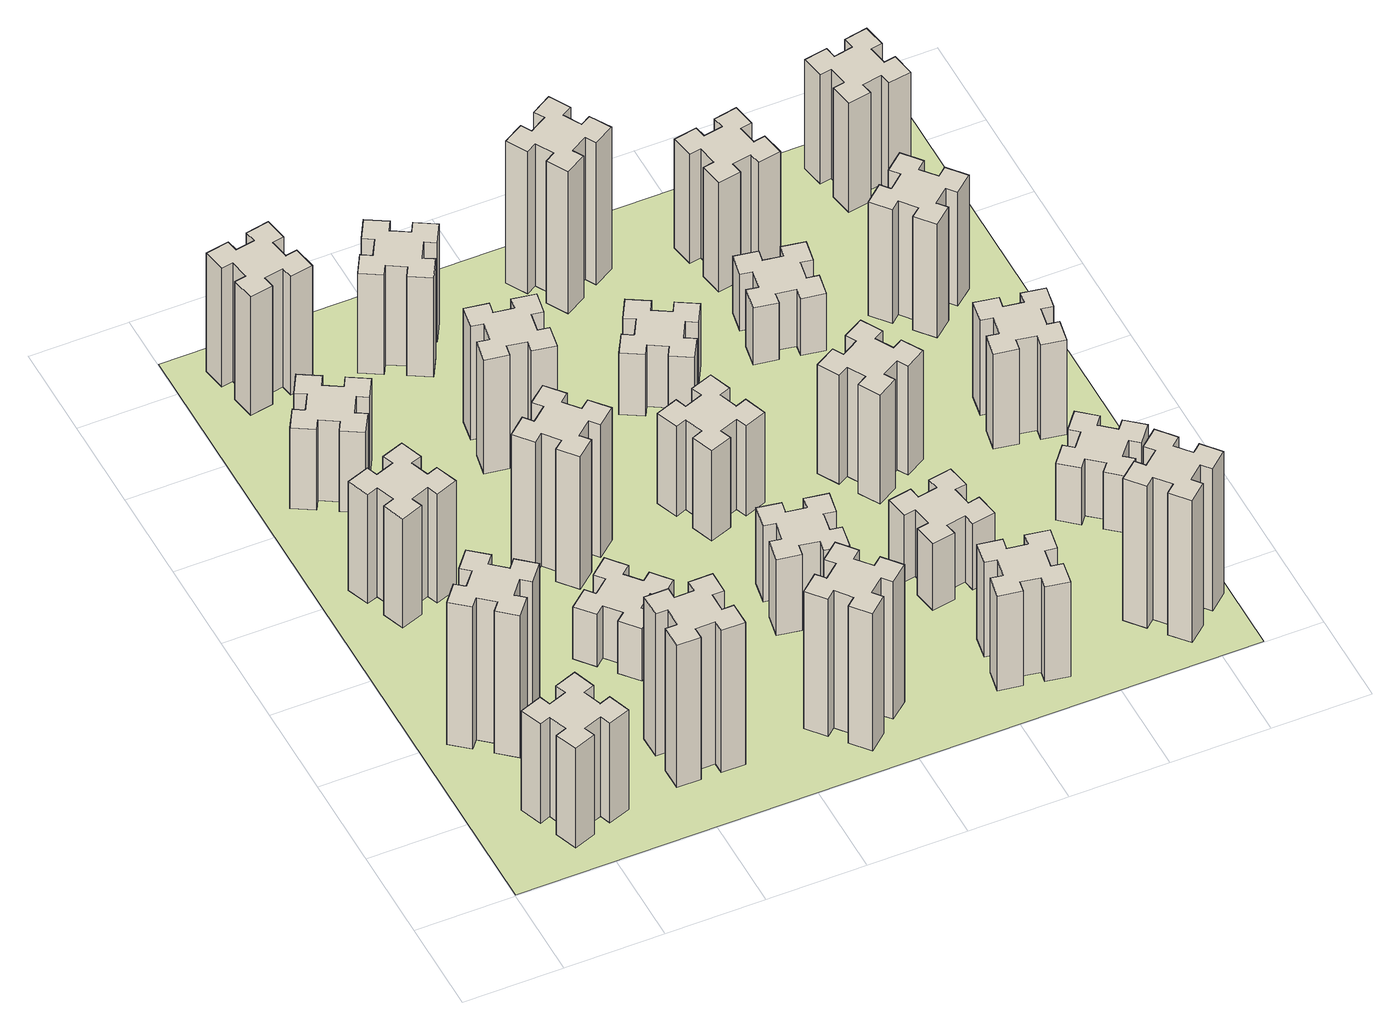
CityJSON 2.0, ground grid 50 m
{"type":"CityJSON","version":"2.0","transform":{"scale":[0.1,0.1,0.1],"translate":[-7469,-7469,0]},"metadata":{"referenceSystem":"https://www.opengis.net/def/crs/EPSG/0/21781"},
"CityObjects":{
"building1":{"type":"Building","attributes":{"class":"1000","function":"1000","usage":"1000","yearOfConstruction":2016,"roofType":"1000","measuredHeight":63,"storeysAboveGround":30,"storeysBelowGround":0},"geometry":[{"type":"Solid","lod":"1","boundaries":[[[[0,1,2,3,4,5,6,7,8,9,10,11,12,13,14,15,16,17,18,19]],[[17,16,20,21]],[[16,15,22,20]],[[15,14,23,22]],[[14,13,24,23]],[[13,12,25,24]],[[12,11,26,25]],[[11,10,27,26]],[[10,9,28,27]],[[9,8,29,28]],[[8,7,30,29]],[[7,6,31,30]],[[6,5,32,31]],[[5,4,33,32]],[[4,3,34,33]],[[3,2,35,34]],[[2,1,36,35]],[[1,0,37,36]],[[0,19,38,37]],[[19,18,39,38]],[[18,17,21,39]],[[24,25,26,27,28,29,30,31,32,33,34,35,36,37,38,39,21,20,22,23]]]]}]},
"building2":{"type":"Building","attributes":{"class":"1000","function":"1000","usage":"1000","yearOfConstruction":2016,"roofType":"1000","measuredHeight":90,"storeysAboveGround":30,"storeysBelowGround":0},"geometry":[{"type":"Solid","lod":"1","boundaries":[[[[40,41,42,43,44,45,46,47,48,49,50,51,52,53,54,55,56,57,58,59]],[[57,56,60,61]],[[56,55,62,60]],[[55,54,63,62]],[[54,53,64,63]],[[53,52,65,64]],[[52,51,66,65]],[[51,50,67,66]],[[50,49,68,67]],[[49,48,69,68]],[[48,47,70,69]],[[47,46,71,70]],[[46,45,72,71]],[[45,44,73,72]],[[44,43,74,73]],[[43,42,75,74]],[[42,41,76,75]],[[41,40,77,76]],[[40,59,78,77]],[[59,58,79,78]],[[58,57,61,79]],[[64,65,66,67,68,69,70,71,72,73,74,75,76,77,78,79,61,60,62,63]]]]}]},
"building3":{"type":"Building","attributes":{"class":"1000","function":"1000","usage":"1000","yearOfConstruction":2016,"roofType":"1000","measuredHeight":69,"storeysAboveGround":30,"storeysBelowGround":0},"geometry":[{"type":"Solid","lod":"1","boundaries":[[[[80,81,82,83,84,85,86,87,88,89,90,91,92,93,94,95,96,97,98,99]],[[97,96,100,101]],[[96,95,102,100]],[[95,94,103,102]],[[94,93,104,103]],[[93,92,105,104]],[[92,91,106,105]],[[91,90,107,106]],[[90,89,108,107]],[[89,88,109,108]],[[88,87,110,109]],[[87,86,111,110]],[[86,85,112,111]],[[85,84,113,112]],[[84,83,114,113]],[[83,82,115,114]],[[82,81,116,115]],[[81,80,117,116]],[[80,99,118,117]],[[99,98,119,118]],[[98,97,101,119]],[[104,105,106,107,108,109,110,111,112,113,114,115,116,117,118,119,101,100,102,103]]]]}]},
"building4":{"type":"Building","attributes":{"class":"1000","function":"1000","usage":"1000","yearOfConstruction":2016,"roofType":"1000","measuredHeight":51,"storeysAboveGround":30,"storeysBelowGround":0},"geometry":[{"type":"Solid","lod":"1","boundaries":[[[[120,121,122,123,124,125,126,127,128,129,130,131,132,133,134,135,136,137,138,139]],[[137,136,140,141]],[[136,135,142,140]],[[135,134,143,142]],[[134,133,144,143]],[[133,132,145,144]],[[132,131,146,145]],[[131,130,147,146]],[[130,129,148,147]],[[129,128,149,148]],[[128,127,150,149]],[[127,126,151,150]],[[126,125,152,151]],[[125,124,153,152]],[[124,123,154,153]],[[123,122,155,154]],[[122,121,156,155]],[[121,120,157,156]],[[120,139,158,157]],[[139,138,159,158]],[[138,137,141,159]],[[144,145,146,147,148,149,150,151,152,153,154,155,156,157,158,159,141,140,142,143]]]]}]},
"building5":{"type":"Building","attributes":{"class":"1000","function":"1000","usage":"1000","yearOfConstruction":2016,"roofType":"1000","measuredHeight":90,"storeysAboveGround":30,"storeysBelowGround":0},"geometry":[{"type":"Solid","lod":"1","boundaries":[[[[160,161,162,163,164,165,166,167,168,169,170,171,172,173,174,175,176,177,178,179]],[[177,176,180,181]],[[176,175,182,180]],[[175,174,183,182]],[[174,173,184,183]],[[173,172,185,184]],[[172,171,186,185]],[[171,170,187,186]],[[170,169,188,187]],[[169,168,189,188]],[[168,167,190,189]],[[167,166,191,190]],[[166,165,192,191]],[[165,164,193,192]],[[164,163,194,193]],[[163,162,195,194]],[[162,161,196,195]],[[161,160,197,196]],[[160,179,198,197]],[[179,178,199,198]],[[178,177,181,199]],[[184,185,186,187,188,189,190,191,192,193,194,195,196,197,198,199,181,180,182,183]]]]}]},
"building6":{"type":"Building","attributes":{"class":"1000","function":"1000","usage":"1000","yearOfConstruction":2016,"roofType":"1000","measuredHeight":75,"storeysAboveGround":30,"storeysBelowGround":0},"geometry":[{"type":"Solid","lod":"1","boundaries":[[[[200,201,202,203,204,205,206,207,208,209,210,211,212,213,214,215,216,217,218,219]],[[217,216,220,221]],[[216,215,222,220]],[[215,214,223,222]],[[214,213,224,223]],[[213,212,225,224]],[[212,211,226,225]],[[211,210,227,226]],[[210,209,228,227]],[[209,208,229,228]],[[208,207,230,229]],[[207,206,231,230]],[[206,205,232,231]],[[205,204,233,232]],[[204,203,234,233]],[[203,202,235,234]],[[202,201,236,235]],[[201,200,237,236]],[[200,219,238,237]],[[219,218,239,238]],[[218,217,221,239]],[[224,225,226,227,228,229,230,231,232,233,234,235,236,237,238,239,221,220,222,223]]]]}]},
"building7":{"type":"Building","attributes":{"class":"1000","function":"1000","usage":"1000","yearOfConstruction":2016,"roofType":"1000","measuredHeight":33,"storeysAboveGround":30,"storeysBelowGround":0},"geometry":[{"type":"Solid","lod":"1","boundaries":[[[[240,241,242,243,244,245,246,247,248,249,250,251,252,253,254,255,256,257,258,259]],[[257,256,260,261]],[[256,255,262,260]],[[255,254,263,262]],[[254,253,264,263]],[[253,252,265,264]],[[252,251,266,265]],[[251,250,267,266]],[[250,249,268,267]],[[249,248,269,268]],[[248,247,270,269]],[[247,246,271,270]],[[246,245,272,271]],[[245,244,273,272]],[[244,243,274,273]],[[243,242,275,274]],[[242,241,276,275]],[[241,240,277,276]],[[240,259,278,277]],[[259,258,279,278]],[[258,257,261,279]],[[264,265,266,267,268,269,270,271,272,273,274,275,276,277,278,279,261,260,262,263]]]]}]},
"building8":{"type":"Building","attributes":{"class":"1000","function":"1000","usage":"1000","yearOfConstruction":2016,"roofType":"1000","measuredHeight":84,"storeysAboveGround":30,"storeysBelowGround":0},"geometry":[{"type":"Solid","lod":"1","boundaries":[[[[280,281,282,283,284,285,286,287,288,289,290,291,292,293,294,295,296,297,298,299]],[[297,296,300,301]],[[296,295,302,300]],[[295,294,303,302]],[[294,293,304,303]],[[293,292,305,304]],[[292,291,306,305]],[[291,290,307,306]],[[290,289,308,307]],[[289,288,309,308]],[[288,287,310,309]],[[287,286,311,310]],[[286,285,312,311]],[[285,284,313,312]],[[284,283,314,313]],[[283,282,315,314]],[[282,281,316,315]],[[281,280,317,316]],[[280,299,318,317]],[[299,298,319,318]],[[298,297,301,319]],[[304,305,306,307,308,309,310,311,312,313,314,315,316,317,318,319,301,300,302,303]]]]}]},
"building9":{"type":"Building","attributes":{"class":"1000","function":"1000","usage":"1000","yearOfConstruction":2016,"roofType":"1000","measuredHeight":87,"storeysAboveGround":30,"storeysBelowGround":0},"geometry":[{"type":"Solid","lod":"1","boundaries":[[[[320,321,322,323,324,325,326,327,328,329,330,331,332,333,334,335,336,337,338,339]],[[337,336,340,341]],[[336,335,342,340]],[[335,334,343,342]],[[334,333,344,343]],[[333,332,345,344]],[[332,331,346,345]],[[331,330,347,346]],[[330,329,348,347]],[[329,328,349,348]],[[328,327,350,349]],[[327,326,351,350]],[[326,325,352,351]],[[325,324,353,352]],[[324,323,354,353]],[[323,322,355,354]],[[322,321,356,355]],[[321,320,357,356]],[[320,339,358,357]],[[339,338,359,358]],[[338,337,341,359]],[[344,345,346,347,348,349,350,351,352,353,354,355,356,357,358,359,341,340,342,343]]]]}]},
"building10":{"type":"Building","attributes":{"class":"1000","function":"1000","usage":"1000","yearOfConstruction":2016,"roofType":"1000","measuredHeight":72,"storeysAboveGround":30,"storeysBelowGround":0},"geometry":[{"type":"Solid","lod":"1","boundaries":[[[[360,361,362,363,364,365,366,367,368,369,370,371,372,373,374,375,376,377,378,379]],[[377,376,380,381]],[[376,375,382,380]],[[375,374,383,382]],[[374,373,384,383]],[[373,372,385,384]],[[372,371,386,385]],[[371,370,387,386]],[[370,369,388,387]],[[369,368,389,388]],[[368,367,390,389]],[[367,366,391,390]],[[366,365,392,391]],[[365,364,393,392]],[[364,363,394,393]],[[363,362,395,394]],[[362,361,396,395]],[[361,360,397,396]],[[360,379,398,397]],[[379,378,399,398]],[[378,377,381,399]],[[384,385,386,387,388,389,390,391,392,393,394,395,396,397,398,399,381,380,382,383]]]]}]},
"building11":{"type":"Building","attributes":{"class":"1000","function":"1000","usage":"1000","yearOfConstruction":2016,"roofType":"1000","measuredHeight":63,"storeysAboveGround":30,"storeysBelowGround":0},"geometry":[{"type":"Solid","lod":"1","boundaries":[[[[400,401,402,403,404,405,406,407,408,409,410,411,412,413,414,415,416,417,418,419]],[[417,416,420,421]],[[416,415,422,420]],[[415,414,423,422]],[[414,413,424,423]],[[413,412,425,424]],[[412,411,426,425]],[[411,410,427,426]],[[410,409,428,427]],[[409,408,429,428]],[[408,407,430,429]],[[407,406,431,430]],[[406,405,432,431]],[[405,404,433,432]],[[404,403,434,433]],[[403,402,435,434]],[[402,401,436,435]],[[401,400,437,436]],[[400,419,438,437]],[[419,418,439,438]],[[418,417,421,439]],[[424,425,426,427,428,429,430,431,432,433,434,435,436,437,438,439,421,420,422,423]]]]}]},
"building12":{"type":"Building","attributes":{"class":"1000","function":"1000","usage":"1000","yearOfConstruction":2016,"roofType":"1000","measuredHeight":48,"storeysAboveGround":30,"storeysBelowGround":0},"geometry":[{"type":"Solid","lod":"1","boundaries":[[[[440,441,442,443,444,445,446,447,448,449,450,451,452,453,454,455,456,457,458,459]],[[457,456,460,461]],[[456,455,462,460]],[[455,454,463,462]],[[454,453,464,463]],[[453,452,465,464]],[[452,451,466,465]],[[451,450,467,466]],[[450,449,468,467]],[[449,448,469,468]],[[448,447,470,469]],[[447,446,471,470]],[[446,445,472,471]],[[445,444,473,472]],[[444,443,474,473]],[[443,442,475,474]],[[442,441,476,475]],[[441,440,477,476]],[[440,459,478,477]],[[459,458,479,478]],[[458,457,461,479]],[[464,465,466,467,468,469,470,471,472,473,474,475,476,477,478,479,461,460,462,463]]]]}]},
"building13":{"type":"Building","attributes":{"class":"1000","function":"1000","usage":"1000","yearOfConstruction":2016,"roofType":"1000","measuredHeight":57,"storeysAboveGround":30,"storeysBelowGround":0},"geometry":[{"type":"Solid","lod":"1","boundaries":[[[[480,481,482,483,484,485,486,487,488,489,490,491,492,493,494,495,496,497,498,499]],[[497,496,500,501]],[[496,495,502,500]],[[495,494,503,502]],[[494,493,504,503]],[[493,492,505,504]],[[492,491,506,505]],[[491,490,507,506]],[[490,489,508,507]],[[489,488,509,508]],[[488,487,510,509]],[[487,486,511,510]],[[486,485,512,511]],[[485,484,513,512]],[[484,483,514,513]],[[483,482,515,514]],[[482,481,516,515]],[[481,480,517,516]],[[480,499,518,517]],[[499,498,519,518]],[[498,497,501,519]],[[504,505,506,507,508,509,510,511,512,513,514,515,516,517,518,519,501,500,502,503]]]]}]},
"building14":{"type":"Building","attributes":{"class":"1000","function":"1000","usage":"1000","yearOfConstruction":2016,"roofType":"1000","measuredHeight":39,"storeysAboveGround":30,"storeysBelowGround":0},"geometry":[{"type":"Solid","lod":"1","boundaries":[[[[520,521,522,523,524,525,526,527,528,529,530,531,532,533,534,535,536,537,538,539]],[[537,536,540,541]],[[536,535,542,540]],[[535,534,543,542]],[[534,533,544,543]],[[533,532,545,544]],[[532,531,546,545]],[[531,530,547,546]],[[530,529,548,547]],[[529,528,549,548]],[[528,527,550,549]],[[527,526,551,550]],[[526,525,552,551]],[[525,524,553,552]],[[524,523,554,553]],[[523,522,555,554]],[[522,521,556,555]],[[521,520,557,556]],[[520,539,558,557]],[[539,538,559,558]],[[538,537,541,559]],[[544,545,546,547,548,549,550,551,552,553,554,555,556,557,558,559,541,540,542,543]]]]}]},
"building15":{"type":"Building","attributes":{"class":"1000","function":"1000","usage":"1000","yearOfConstruction":2016,"roofType":"1000","measuredHeight":60,"storeysAboveGround":30,"storeysBelowGround":0},"geometry":[{"type":"Solid","lod":"1","boundaries":[[[[560,561,562,563,564,565,566,567,568,569,570,571,572,573,574,575,576,577,578,579]],[[577,576,580,581]],[[576,575,582,580]],[[575,574,583,582]],[[574,573,584,583]],[[573,572,585,584]],[[572,571,586,585]],[[571,570,587,586]],[[570,569,588,587]],[[569,568,589,588]],[[568,567,590,589]],[[567,566,591,590]],[[566,565,592,591]],[[565,564,593,592]],[[564,563,594,593]],[[563,562,595,594]],[[562,561,596,595]],[[561,560,597,596]],[[560,579,598,597]],[[579,578,599,598]],[[578,577,581,599]],[[584,585,586,587,588,589,590,591,592,593,594,595,596,597,598,599,581,580,582,583]]]]}]},
"building16":{"type":"Building","attributes":{"class":"1000","function":"1000","usage":"1000","yearOfConstruction":2016,"roofType":"1000","measuredHeight":90,"storeysAboveGround":30,"storeysBelowGround":0},"geometry":[{"type":"Solid","lod":"1","boundaries":[[[[600,601,602,603,604,605,606,607,608,609,610,611,612,613,614,615,616,617,618,619]],[[617,616,620,621]],[[616,615,622,620]],[[615,614,623,622]],[[614,613,624,623]],[[613,612,625,624]],[[612,611,626,625]],[[611,610,627,626]],[[610,609,628,627]],[[609,608,629,628]],[[608,607,630,629]],[[607,606,631,630]],[[606,605,632,631]],[[605,604,633,632]],[[604,603,634,633]],[[603,602,635,634]],[[602,601,636,635]],[[601,600,637,636]],[[600,619,638,637]],[[619,618,639,638]],[[618,617,621,639]],[[624,625,626,627,628,629,630,631,632,633,634,635,636,637,638,639,621,620,622,623]]]]}]},
"building17":{"type":"Building","attributes":{"class":"1000","function":"1000","usage":"1000","yearOfConstruction":2016,"roofType":"1000","measuredHeight":42,"storeysAboveGround":30,"storeysBelowGround":0},"geometry":[{"type":"Solid","lod":"1","boundaries":[[[[640,641,642,643,644,645,646,647,648,649,650,651,652,653,654,655,656,657,658,659]],[[657,656,660,661]],[[656,655,662,660]],[[655,654,663,662]],[[654,653,664,663]],[[653,652,665,664]],[[652,651,666,665]],[[651,650,667,666]],[[650,649,668,667]],[[649,648,669,668]],[[648,647,670,669]],[[647,646,671,670]],[[646,645,672,671]],[[645,644,673,672]],[[644,643,674,673]],[[643,642,675,674]],[[642,641,676,675]],[[641,640,677,676]],[[640,659,678,677]],[[659,658,679,678]],[[658,657,661,679]],[[664,665,666,667,668,669,670,671,672,673,674,675,676,677,678,679,661,660,662,663]]]]}]},
"building18":{"type":"Building","attributes":{"class":"1000","function":"1000","usage":"1000","yearOfConstruction":2016,"roofType":"1000","measuredHeight":69,"storeysAboveGround":30,"storeysBelowGround":0},"geometry":[{"type":"Solid","lod":"1","boundaries":[[[[680,681,682,683,684,685,686,687,688,689,690,691,692,693,694,695,696,697,698,699]],[[697,696,700,701]],[[696,695,702,700]],[[695,694,703,702]],[[694,693,704,703]],[[693,692,705,704]],[[692,691,706,705]],[[691,690,707,706]],[[690,689,708,707]],[[689,688,709,708]],[[688,687,710,709]],[[687,686,711,710]],[[686,685,712,711]],[[685,684,713,712]],[[684,683,714,713]],[[683,682,715,714]],[[682,681,716,715]],[[681,680,717,716]],[[680,699,718,717]],[[699,698,719,718]],[[698,697,701,719]],[[704,705,706,707,708,709,710,711,712,713,714,715,716,717,718,719,701,700,702,703]]]]}]},
"building19":{"type":"Building","attributes":{"class":"1000","function":"1000","usage":"1000","yearOfConstruction":2016,"roofType":"1000","measuredHeight":36,"storeysAboveGround":30,"storeysBelowGround":0},"geometry":[{"type":"Solid","lod":"1","boundaries":[[[[720,721,722,723,724,725,726,727,728,729,730,731,732,733,734,735,736,737,738,739]],[[737,736,740,741]],[[736,735,742,740]],[[735,734,743,742]],[[734,733,744,743]],[[733,732,745,744]],[[732,731,746,745]],[[731,730,747,746]],[[730,729,748,747]],[[729,728,749,748]],[[728,727,750,749]],[[727,726,751,750]],[[726,725,752,751]],[[725,724,753,752]],[[724,723,754,753]],[[723,722,755,754]],[[722,721,756,755]],[[721,720,757,756]],[[720,739,758,757]],[[739,738,759,758]],[[738,737,741,759]],[[744,745,746,747,748,749,750,751,752,753,754,755,756,757,758,759,741,740,742,743]]]]}]},
"building20":{"type":"Building","attributes":{"class":"1000","function":"1000","usage":"1000","yearOfConstruction":2016,"roofType":"1000","measuredHeight":90,"storeysAboveGround":30,"storeysBelowGround":0},"geometry":[{"type":"Solid","lod":"1","boundaries":[[[[760,761,762,763,764,765,766,767,768,769,770,771,772,773,774,775,776,777,778,779]],[[777,776,780,781]],[[776,775,782,780]],[[775,774,783,782]],[[774,773,784,783]],[[773,772,785,784]],[[772,771,786,785]],[[771,770,787,786]],[[770,769,788,787]],[[769,768,789,788]],[[768,767,790,789]],[[767,766,791,790]],[[766,765,792,791]],[[765,764,793,792]],[[764,763,794,793]],[[763,762,795,794]],[[762,761,796,795]],[[761,760,797,796]],[[760,779,798,797]],[[779,778,799,798]],[[778,777,781,799]],[[784,785,786,787,788,789,790,791,792,793,794,795,796,797,798,799,781,780,782,783]]]]}]},
"building21":{"type":"Building","attributes":{"class":"1000","function":"1000","usage":"1000","yearOfConstruction":2016,"roofType":"1000","measuredHeight":69,"storeysAboveGround":30,"storeysBelowGround":0},"geometry":[{"type":"Solid","lod":"1","boundaries":[[[[800,801,802,803,804,805,806,807,808,809,810,811,812,813,814,815,816,817,818,819]],[[817,816,820,821]],[[816,815,822,820]],[[815,814,823,822]],[[814,813,824,823]],[[813,812,825,824]],[[812,811,826,825]],[[811,810,827,826]],[[810,809,828,827]],[[809,808,829,828]],[[808,807,830,829]],[[807,806,831,830]],[[806,805,832,831]],[[805,804,833,832]],[[804,803,834,833]],[[803,802,835,834]],[[802,801,836,835]],[[801,800,837,836]],[[800,819,838,837]],[[819,818,839,838]],[[818,817,821,839]],[[824,825,826,827,828,829,830,831,832,833,834,835,836,837,838,839,821,820,822,823]]]]}]},
"building22":{"type":"Building","attributes":{"class":"1000","function":"1000","usage":"1000","yearOfConstruction":2016,"roofType":"1000","measuredHeight":36,"storeysAboveGround":30,"storeysBelowGround":0},"geometry":[{"type":"Solid","lod":"1","boundaries":[[[[840,841,842,843,844,845,846,847,848,849,850,851,852,853,854,855,856,857,858,859]],[[857,856,860,861]],[[856,855,862,860]],[[855,854,863,862]],[[854,853,864,863]],[[853,852,865,864]],[[852,851,866,865]],[[851,850,867,866]],[[850,849,868,867]],[[849,848,869,868]],[[848,847,870,869]],[[847,846,871,870]],[[846,845,872,871]],[[845,844,873,872]],[[844,843,874,873]],[[843,842,875,874]],[[842,841,876,875]],[[841,840,877,876]],[[840,859,878,877]],[[859,858,879,878]],[[858,857,861,879]],[[864,865,866,867,868,869,870,871,872,873,874,875,876,877,878,879,861,860,862,863]]]]}]},
"building23":{"type":"Building","attributes":{"class":"1000","function":"1000","usage":"1000","yearOfConstruction":2016,"roofType":"1000","measuredHeight":60,"storeysAboveGround":30,"storeysBelowGround":0},"geometry":[{"type":"Solid","lod":"1","boundaries":[[[[880,881,882,883,884,885,886,887,888,889,890,891,892,893,894,895,896,897,898,899]],[[897,896,900,901]],[[896,895,902,900]],[[895,894,903,902]],[[894,893,904,903]],[[893,892,905,904]],[[892,891,906,905]],[[891,890,907,906]],[[890,889,908,907]],[[889,888,909,908]],[[888,887,910,909]],[[887,886,911,910]],[[886,885,912,911]],[[885,884,913,912]],[[884,883,914,913]],[[883,882,915,914]],[[882,881,916,915]],[[881,880,917,916]],[[880,899,918,917]],[[899,898,919,918]],[[898,897,901,919]],[[904,905,906,907,908,909,910,911,912,913,914,915,916,917,918,919,901,900,902,903]]]]}]},
"building24":{"type":"Building","attributes":{"class":"1000","function":"1000","usage":"1000","yearOfConstruction":2016,"roofType":"1000","measuredHeight":72,"storeysAboveGround":30,"storeysBelowGround":0},"geometry":[{"type":"Solid","lod":"1","boundaries":[[[[920,921,922,923,924,925,926,927,928,929,930,931,932,933,934,935,936,937,938,939]],[[937,936,940,941]],[[936,935,942,940]],[[935,934,943,942]],[[934,933,944,943]],[[933,932,945,944]],[[932,931,946,945]],[[931,930,947,946]],[[930,929,948,947]],[[929,928,949,948]],[[928,927,950,949]],[[927,926,951,950]],[[926,925,952,951]],[[925,924,953,952]],[[924,923,954,953]],[[923,922,955,954]],[[922,921,956,955]],[[921,920,957,956]],[[920,939,958,957]],[[939,938,959,958]],[[938,937,941,959]],[[944,945,946,947,948,949,950,951,952,953,954,955,956,957,958,959,941,940,942,943]]]]}]},
"building25":{"type":"Building","attributes":{"class":"1000","function":"1000","usage":"1000","yearOfConstruction":2016,"roofType":"1000","measuredHeight":69,"storeysAboveGround":30,"storeysBelowGround":0},"geometry":[{"type":"Solid","lod":"1","boundaries":[[[[960,961,962,963,964,965,966,967,968,969,970,971,972,973,974,975,976,977,978,979]],[[977,976,980,981]],[[976,975,982,980]],[[975,974,983,982]],[[974,973,984,983]],[[973,972,985,984]],[[972,971,986,985]],[[971,970,987,986]],[[970,969,988,987]],[[969,968,989,988]],[[968,967,990,989]],[[967,966,991,990]],[[966,965,992,991]],[[965,964,993,992]],[[964,963,994,993]],[[963,962,995,994]],[[962,961,996,995]],[[961,960,997,996]],[[960,979,998,997]],[[979,978,999,998]],[[978,977,981,999]],[[984,985,986,987,988,989,990,991,992,993,994,995,996,997,998,999,981,980,982,983]]]]}]},
"landuse1":{"type":"LandUse","attributes":{"name":"plot1","function":"1010"},"geometry":[{"type":"MultiSurface","lod":"1","boundaries":[[[1000,1001,1002,1003]]]}]}
},
"vertices":[
[355,385,0],[389,291,0],[333,270,0],[374,157,0],[487,199,0],[466,255,0],[560,289,0],[580,233,0],[693,274,0],[652,387,0],[596,366,0],[562,460,0],[618,480,0],[577,593,0],[464,552,0],[485,496,0],[391,462,0],[370,518,0],[257,477,0],[299,364,0],[391,462,630],[370,518,630],[485,496,630],[464,552,630],[577,593,630],[618,480,630],[562,460,630],[596,366,630],[652,387,630],[693,274,630],[580,233,630],[560,289,630],[466,255,630],[487,199,630],[374,157,630],[333,270,630],[389,291,630],[355,385,630],[299,364,630],[257,477,630],
[484,1067,0],[408,1132,0],[446,1178,0],[354,1255,0],[277,1163,0],[323,1124,0],[259,1048,0],[213,1086,0],[136,994,0],[228,917,0],[266,963,0],[343,899,0],[304,853,0],[396,776,0],[473,868,0],[427,906,0],[492,983,0],[538,944,0],[615,1036,0],[523,1113,0],[492,983,900],[538,944,900],[427,906,900],[473,868,900],[396,776,900],[304,853,900],[343,899,900],[266,963,900],[228,917,900],[136,994,900],[213,1086,900],[259,1048,900],[323,1124,900],[277,1163,900],[354,1255,900],[446,1178,900],[408,1132,900],[484,1067,900],[523,1113,900],[615,1036,900],
[366,1835,0],[460,1869,0],[480,1813,0],[593,1854,0],[552,1967,0],[496,1946,0],[462,2040,0],[518,2060,0],[477,2173,0],[364,2132,0],[385,2076,0],[291,2042,0],[270,2098,0],[157,2057,0],[199,1944,0],[255,1965,0],[289,1871,0],[233,1850,0],[274,1737,0],[387,1779,0],[289,1871,690],[233,1850,690],[255,1965,690],[199,1944,690],[157,2057,690],[270,2098,690],[291,2042,690],[385,2076,690],[364,2132,690],[477,2173,690],[518,2060,690],[462,2040,690],[496,1946,690],[552,1967,690],[593,1854,690],[480,1813,690],[460,1869,690],[366,1835,690],[387,1779,690],[274,1737,690],
[446,2597,0],[496,2684,0],[548,2654,0],[608,2758,0],[504,2818,0],[474,2766,0],[387,2816,0],[417,2868,0],[313,2928,0],[253,2824,0],[305,2794,0],[255,2707,0],[203,2737,0],[143,2633,0],[247,2573,0],[277,2625,0],[364,2575,0],[334,2523,0],[438,2463,0],[498,2567,0],[364,2575,510],[334,2523,510],[277,2625,510],[247,2573,510],[143,2633,510],[203,2737,510],[255,2707,510],[305,2794,510],[253,2824,510],[313,2928,510],[417,2868,510],[387,2816,510],[474,2766,510],[504,2818,510],[608,2758,510],[548,2654,510],[496,2684,510],[446,2597,510],[498,2567,510],[438,2463,510],
[1165,585,0],[1065,585,0],[1065,645,0],[945,645,0],[945,525,0],[1005,525,0],[1005,425,0],[945,425,0],[945,305,0],[1065,305,0],[1065,365,0],[1165,365,0],[1165,305,0],[1285,305,0],[1285,425,0],[1225,425,0],[1225,525,0],[1285,525,0],[1285,645,0],[1165,645,0],[1225,525,900],[1285,525,900],[1225,425,900],[1285,425,900],[1285,305,900],[1165,305,900],[1165,365,900],[1065,365,900],[1065,305,900],[945,305,900],[945,425,900],[1005,425,900],[1005,525,900],[945,525,900],[945,645,900],[1065,645,900],[1065,585,900],[1165,585,900],[1165,645,900],[1285,645,900],
[492,3405,0],[475,3504,0],[534,3514,0],[513,3632,0],[395,3611,0],[405,3552,0],[307,3535,0],[297,3594,0],[178,3573,0],[199,3455,0],[258,3465,0],[276,3367,0],[217,3357,0],[237,3238,0],[356,3259,0],[345,3318,0],[444,3336,0],[454,3277,0],[572,3297,0],[551,3416,0],[444,3336,750],[454,3277,750],[345,3318,750],[356,3259,750],[237,3238,750],[217,3357,750],[276,3367,750],[258,3465,750],[199,3455,750],[178,3573,750],[297,3594,750],[307,3535,750],[405,3552,750],[395,3611,750],[513,3632,750],[534,3514,750],[475,3504,750],[492,3405,750],[551,3416,750],[572,3297,750],
[1083,1332,0],[1006,1267,0],[968,1313,0],[876,1236,0],[953,1144,0],[999,1183,0],[1063,1106,0],[1017,1068,0],[1094,976,0],[1186,1053,0],[1148,1099,0],[1224,1163,0],[1263,1117,0],[1355,1194,0],[1278,1286,0],[1232,1248,0],[1167,1324,0],[1213,1363,0],[1136,1455,0],[1044,1378,0],[1167,1324,330],[1213,1363,330],[1232,1248,330],[1278,1286,330],[1355,1194,330],[1263,1117,330],[1224,1163,330],[1148,1099,330],[1186,1053,330],[1094,976,330],[1017,1068,330],[1063,1106,330],[999,1183,330],[953,1144,330],[876,1236,330],[968,1313,330],[1006,1267,330],[1083,1332,330],[1044,1378,330],[1136,1455,330],
[1083,1972,0],[1006,1907,0],[968,1953,0],[876,1876,0],[953,1784,0],[999,1823,0],[1063,1746,0],[1017,1708,0],[1094,1616,0],[1186,1693,0],[1148,1739,0],[1224,1803,0],[1263,1757,0],[1355,1834,0],[1278,1926,0],[1232,1888,0],[1167,1964,0],[1213,2003,0],[1136,2095,0],[1044,2018,0],[1167,1964,840],[1213,2003,840],[1232,1888,840],[1278,1926,840],[1355,1834,840],[1263,1757,840],[1224,1803,840],[1148,1739,840],[1186,1693,840],[1094,1616,840],[1017,1708,840],[1063,1746,840],[999,1823,840],[953,1784,840],[876,1876,840],[968,1953,840],[1006,1907,840],[1083,1972,840],[1044,2018,840],[1136,2095,840],
[1823,492,0],[1746,427,0],[1708,473,0],[1616,396,0],[1693,304,0],[1739,343,0],[1803,266,0],[1757,228,0],[1834,136,0],[1926,213,0],[1888,259,0],[1964,323,0],[2003,277,0],[2095,354,0],[2018,446,0],[1972,408,0],[1907,484,0],[1953,523,0],[1876,615,0],[1784,538,0],[1907,484,870],[1953,523,870],[1972,408,870],[2018,446,870],[2095,354,870],[2003,277,870],[1964,323,870],[1888,259,870],[1926,213,870],[1834,136,870],[1757,228,870],[1803,266,870],[1739,343,870],[1693,304,870],[1616,396,870],[1708,473,870],[1746,427,870],[1823,492,870],[1784,538,870],[1876,615,870],
[1315,2527,0],[1332,2625,0],[1391,2615,0],[1412,2733,0],[1294,2754,0],[1284,2695,0],[1185,2712,0],[1196,2771,0],[1077,2792,0],[1057,2674,0],[1116,2664,0],[1098,2565,0],[1039,2576,0],[1018,2457,0],[1137,2437,0],[1147,2496,0],[1245,2478,0],[1235,2419,0],[1353,2398,0],[1374,2517,0],[1245,2478,720],[1235,2419,720],[1147,2496,720],[1137,2437,720],[1018,2457,720],[1039,2576,720],[1098,2565,720],[1116,2664,720],[1057,2674,720],[1077,2792,720],[1196,2771,720],[1185,2712,720],[1284,2695,720],[1294,2754,720],[1412,2733,720],[1391,2615,720],[1332,2625,720],[1315,2527,720],[1374,2517,720],[1353,2398,720],
[917,3265,0],[1004,3215,0],[974,3163,0],[1078,3103,0],[1138,3207,0],[1086,3237,0],[1136,3324,0],[1188,3294,0],[1248,3398,0],[1144,3458,0],[1114,3406,0],[1027,3456,0],[1057,3508,0],[953,3568,0],[893,3464,0],[945,3434,0],[895,3347,0],[843,3377,0],[783,3273,0],[887,3213,0],[895,3347,630],[843,3377,630],[945,3434,630],[893,3464,630],[953,3568,630],[1057,3508,630],[1027,3456,630],[1114,3406,630],[1144,3458,630],[1248,3398,630],[1188,3294,630],[1136,3324,630],[1086,3237,630],[1138,3207,630],[1078,3103,630],[974,3163,630],[1004,3215,630],[917,3265,630],[887,3213,630],[783,3273,630],
[2055,1047,0],[2072,1145,0],[2131,1135,0],[2152,1253,0],[2034,1274,0],[2024,1215,0],[1925,1232,0],[1936,1291,0],[1817,1312,0],[1797,1194,0],[1856,1184,0],[1838,1085,0],[1779,1096,0],[1758,977,0],[1877,957,0],[1887,1016,0],[1985,998,0],[1975,939,0],[2093,918,0],[2114,1037,0],[1985,998,480],[1975,939,480],[1887,1016,480],[1877,957,480],[1758,977,480],[1779,1096,480],[1838,1085,480],[1856,1184,480],[1797,1194,480],[1817,1312,480],[1936,1291,480],[1925,1232,480],[2024,1215,480],[2034,1274,480],[2152,1253,480],[2131,1135,480],[2072,1145,480],[2055,1047,480],[2114,1037,480],[2093,918,480],
[1846,1735,0],[1940,1769,0],[1960,1713,0],[2073,1754,0],[2032,1867,0],[1976,1846,0],[1942,1940,0],[1998,1960,0],[1957,2073,0],[1844,2032,0],[1865,1976,0],[1771,1942,0],[1750,1998,0],[1637,1957,0],[1679,1844,0],[1735,1865,0],[1769,1771,0],[1713,1750,0],[1754,1637,0],[1867,1679,0],[1769,1771,570],[1713,1750,570],[1735,1865,570],[1679,1844,570],[1637,1957,570],[1750,1998,570],[1771,1942,570],[1865,1976,570],[1844,2032,570],[1957,2073,570],[1998,1960,570],[1942,1940,570],[1976,1846,570],[2032,1867,570],[2073,1754,570],[1960,1713,570],[1940,1769,570],[1846,1735,570],[1867,1679,570],[1754,1637,570],
[2026,2497,0],[2076,2584,0],[2128,2554,0],[2188,2658,0],[2084,2718,0],[2054,2666,0],[1967,2716,0],[1997,2768,0],[1893,2828,0],[1833,2724,0],[1885,2694,0],[1835,2607,0],[1783,2637,0],[1723,2533,0],[1827,2473,0],[1857,2525,0],[1944,2475,0],[1914,2423,0],[2018,2363,0],[2078,2467,0],[1944,2475,390],[1914,2423,390],[1857,2525,390],[1827,2473,390],[1723,2533,390],[1783,2637,390],[1835,2607,390],[1885,2694,390],[1833,2724,390],[1893,2828,390],[1997,2768,390],[1967,2716,390],[2054,2666,390],[2084,2718,390],[2188,2658,390],[2128,2554,390],[2076,2584,390],[2026,2497,390],[2078,2467,390],[2018,2363,390],
[2596,444,0],[2578,345,0],[2519,356,0],[2498,237,0],[2617,217,0],[2627,276,0],[2725,258,0],[2715,199,0],[2833,178,0],[2854,297,0],[2795,307,0],[2812,405,0],[2871,395,0],[2892,513,0],[2774,534,0],[2764,475,0],[2665,492,0],[2676,551,0],[2557,572,0],[2537,454,0],[2665,492,600],[2676,551,600],[2764,475,600],[2774,534,600],[2892,513,600],[2871,395,600],[2812,405,600],[2795,307,600],[2854,297,600],[2833,178,600],[2715,199,600],[2725,258,600],[2627,276,600],[2617,217,600],[2498,237,600],[2519,356,600],[2578,345,600],[2596,444,600],[2537,454,600],[2557,572,600],
[1844,3556,0],[1757,3506,0],[1727,3558,0],[1623,3498,0],[1683,3394,0],[1735,3424,0],[1785,3337,0],[1733,3307,0],[1793,3203,0],[1897,3263,0],[1867,3315,0],[1954,3365,0],[1984,3313,0],[2088,3373,0],[2028,3477,0],[1976,3447,0],[1926,3534,0],[1978,3564,0],[1918,3668,0],[1814,3608,0],[1926,3534,900],[1978,3564,900],[1976,3447,900],[2028,3477,900],[2088,3373,900],[1984,3313,900],[1954,3365,900],[1867,3315,900],[1897,3263,900],[1793,3203,900],[1733,3307,900],[1785,3337,900],[1735,3424,900],[1683,3394,900],[1623,3498,900],[1727,3558,900],[1757,3506,900],[1844,3556,900],[1814,3608,900],[1918,3668,900],
[2625,1132,0],[2527,1115,0],[2517,1174,0],[2398,1153,0],[2419,1035,0],[2478,1045,0],[2496,947,0],[2437,937,0],[2457,818,0],[2576,839,0],[2565,898,0],[2664,916,0],[2674,857,0],[2792,877,0],[2771,996,0],[2712,985,0],[2695,1084,0],[2754,1094,0],[2733,1212,0],[2615,1191,0],[2695,1084,420],[2754,1094,420],[2712,985,420],[2771,996,420],[2792,877,420],[2674,857,420],[2664,916,420],[2565,898,420],[2576,839,420],[2457,818,420],[2437,937,420],[2496,947,420],[2478,1045,420],[2419,1035,420],[2398,1153,420],[2517,1174,420],[2527,1115,420],[2625,1132,420],[2615,1191,420],[2733,1212,420],
[2475,1744,0],[2525,1657,0],[2473,1627,0],[2533,1523,0],[2637,1583,0],[2607,1635,0],[2694,1685,0],[2724,1633,0],[2828,1693,0],[2768,1797,0],[2716,1767,0],[2666,1854,0],[2718,1884,0],[2658,1988,0],[2554,1928,0],[2584,1876,0],[2497,1826,0],[2467,1878,0],[2363,1818,0],[2423,1714,0],[2497,1826,690],[2467,1878,690],[2584,1876,690],[2554,1928,690],[2658,1988,690],[2718,1884,690],[2666,1854,690],[2716,1767,690],[2768,1797,690],[2828,1693,690],[2724,1633,690],[2694,1685,690],[2607,1635,690],[2637,1583,690],[2533,1523,690],[2473,1627,690],[2525,1657,690],[2475,1744,690],[2423,1714,690],[2363,1818,690],
[2664,2795,0],[2565,2812,0],[2576,2871,0],[2457,2892,0],[2437,2774,0],[2496,2764,0],[2478,2665,0],[2419,2676,0],[2398,2557,0],[2517,2537,0],[2527,2596,0],[2625,2578,0],[2615,2519,0],[2733,2498,0],[2754,2617,0],[2695,2627,0],[2712,2725,0],[2771,2715,0],[2792,2833,0],[2674,2854,0],[2712,2725,360],[2771,2715,360],[2695,2627,360],[2754,2617,360],[2733,2498,360],[2615,2519,360],[2625,2578,360],[2527,2596,360],[2517,2537,360],[2398,2557,360],[2419,2676,360],[2478,2665,360],[2496,2764,360],[2437,2774,360],[2457,2892,360],[2576,2871,360],[2565,2812,360],[2664,2795,360],[2674,2854,360],[2792,2833,360],
[3468,259,0],[3544,323,0],[3583,277,0],[3675,354,0],[3598,446,0],[3552,408,0],[3487,484,0],[3533,523,0],[3456,615,0],[3364,538,0],[3403,492,0],[3326,427,0],[3288,473,0],[3196,396,0],[3273,304,0],[3319,343,0],[3383,266,0],[3337,228,0],[3414,136,0],[3506,213,0],[3383,266,900],[3337,228,900],[3319,343,900],[3273,304,900],[3196,396,900],[3288,473,900],[3326,427,900],[3403,492,900],[3364,538,900],[3456,615,900],[3533,523,900],[3487,484,900],[3552,408,900],[3598,446,900],[3675,354,900],[3583,277,900],[3544,323,900],[3468,259,900],[3506,213,900],[3414,136,900],
[2565,3118,0],[2664,3136,0],[2674,3077,0],[2792,3097,0],[2771,3216,0],[2712,3205,0],[2695,3304,0],[2754,3314,0],[2733,3432,0],[2615,3411,0],[2625,3352,0],[2527,3335,0],[2517,3394,0],[2398,3373,0],[2419,3255,0],[2478,3265,0],[2496,3167,0],[2437,3157,0],[2457,3038,0],[2576,3059,0],[2496,3167,690],[2437,3157,690],[2478,3265,690],[2419,3255,690],[2398,3373,690],[2517,3394,690],[2527,3335,690],[2625,3352,690],[2615,3411,690],[2733,3432,690],[2754,3314,690],[2695,3304,690],[2712,3205,690],[2771,3216,690],[2792,3097,690],[2674,3077,690],[2664,3136,690],[2565,3118,690],[2576,3059,690],[2457,3038,690],
[3487,1006,0],[3552,1083,0],[3598,1044,0],[3675,1136,0],[3583,1213,0],[3544,1167,0],[3468,1232,0],[3506,1278,0],[3414,1355,0],[3337,1263,0],[3383,1224,0],[3319,1148,0],[3273,1186,0],[3196,1094,0],[3288,1017,0],[3326,1063,0],[3403,999,0],[3364,953,0],[3456,876,0],[3533,968,0],[3403,999,360],[3364,953,360],[3326,1063,360],[3288,1017,360],[3196,1094,360],[3273,1186,360],[3319,1148,360],[3383,1224,360],[3337,1263,360],[3414,1355,360],[3506,1278,360],[3468,1232,360],[3544,1167,360],[3583,1213,360],[3675,1136,360],[3598,1044,360],[3552,1083,360],[3487,1006,360],[3533,968,360],[3456,876,360],
[3267,1656,0],[3365,1638,0],[3355,1579,0],[3473,1558,0],[3494,1677,0],[3435,1687,0],[3452,1785,0],[3511,1775,0],[3532,1893,0],[3414,1914,0],[3404,1855,0],[3305,1872,0],[3316,1931,0],[3197,1952,0],[3177,1834,0],[3236,1824,0],[3218,1725,0],[3159,1736,0],[3138,1617,0],[3257,1597,0],[3218,1725,600],[3159,1736,600],[3236,1824,600],[3177,1834,600],[3197,1952,600],[3316,1931,600],[3305,1872,600],[3404,1855,600],[3414,1914,600],[3532,1893,600],[3511,1775,600],[3452,1785,600],[3435,1687,600],[3494,1677,600],[3473,1558,600],[3355,1579,600],[3365,1638,600],[3267,1656,600],[3257,1597,600],[3138,1617,600],
[3119,2563,0],[3183,2486,0],[3137,2448,0],[3214,2356,0],[3306,2433,0],[3268,2479,0],[3344,2543,0],[3383,2497,0],[3475,2574,0],[3398,2666,0],[3352,2628,0],[3287,2704,0],[3333,2743,0],[3256,2835,0],[3164,2758,0],[3203,2712,0],[3126,2647,0],[3088,2693,0],[2996,2616,0],[3073,2524,0],[3126,2647,720],[3088,2693,720],[3203,2712,720],[3164,2758,720],[3256,2835,720],[3333,2743,720],[3287,2704,720],[3352,2628,720],[3398,2666,720],[3475,2574,720],[3383,2497,720],[3344,2543,720],[3268,2479,720],[3306,2433,720],[3214,2356,720],[3137,2448,720],[3183,2486,720],[3119,2563,720],[3073,2524,720],[2996,2616,720],
[3218,3465,0],[3236,3367,0],[3177,3357,0],[3197,3238,0],[3316,3259,0],[3305,3318,0],[3404,3336,0],[3414,3277,0],[3532,3297,0],[3511,3416,0],[3452,3405,0],[3435,3504,0],[3494,3514,0],[3473,3632,0],[3355,3611,0],[3365,3552,0],[3267,3535,0],[3257,3594,0],[3138,3573,0],[3159,3455,0],[3267,3535,690],[3257,3594,690],[3365,3552,690],[3355,3611,690],[3473,3632,690],[3494,3514,690],[3435,3504,690],[3452,3405,690],[3511,3416,690],[3532,3297,690],[3414,3277,690],[3404,3336,690],[3305,3318,690],[3316,3259,690],[3197,3238,690],[3177,3357,690],[3236,3367,690],[3218,3465,690],[3159,3455,690],[3138,3573,690],
[5,3705,0],[3705,3705,0],[3705,5,0],[5,5,0]
]}
